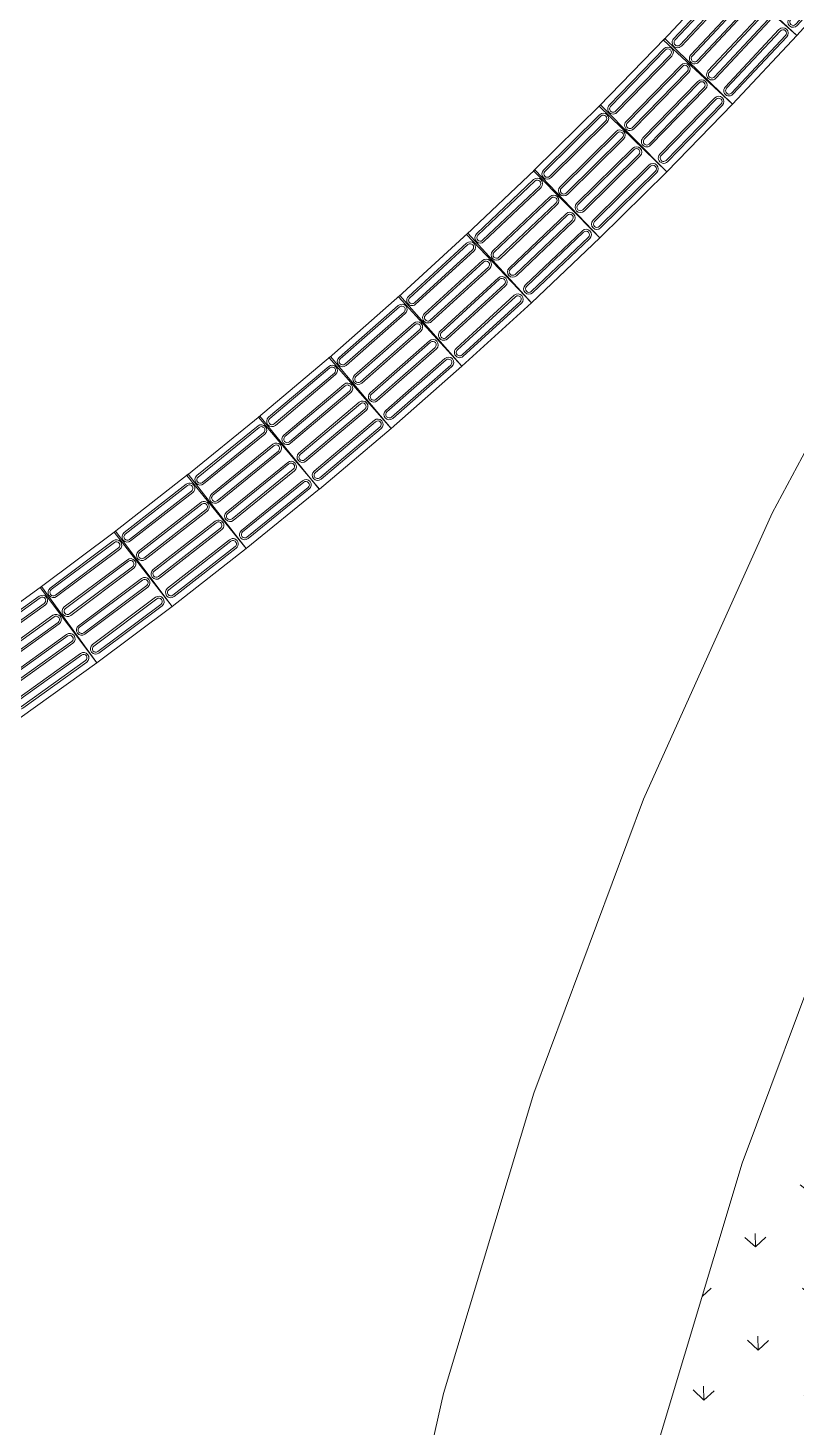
# Model space of a CAD drawing. Header units: millimetres. Extents: x 15878 to 679837, y -72324 to 391440.
# Drawn here: x 92582 to 95032, y 54849 to 59310 of the extents above; entities that cross this region are included whole.
import ezdxf

# ---------------------------------------------------------------- set-up
doc = ezdxf.new("R2010")
doc.units = ezdxf.units.MM
for name, color, linetype, lineweight in [('A-FLOR', 192, 'Continuous', 5), ('A-FLOR-PATT', 8, 'Continuous', 5), ('A-GENM', 13, 'Continuous', 5)]:
    doc.layers.add(name, color=color, linetype=linetype, lineweight=lineweight)

# ---------------------------------------------------------------- blocks, each defined once
blk = doc.blocks.new('FP_196-1_F')
at = {"layer": 'A-FLOR-PATT'}
for p, q in [((95077.2, 55593), (95042.1, 55621.8)), ((95077.2, 55593), (95076.2, 55636.2)), ((95077.2, 55593), (95110.9, 55625.5)), ((95628.3, 55454.6), (95594.3, 55485.4)), ((95628.3, 55454.6), (95629.2, 55501.5)), ((95628.3, 55454.6), (95663.6, 55490.1)), ((95999.2, 55482.4), (95969.9, 55509.9)), ((95999.2, 55482.4), (96000.3, 55505)), ((95999.2, 55482.4), (96018.3, 55502)), ((94899.7, 55423.9), (94865, 55453.5)), ((94899.7, 55423.9), (94898.5, 55466.8)), ((94899.7, 55423.9), (94932.7, 55455.1)), ((95262, 55435), (95227.6, 55465.3)), ((95262, 55435), (95261.7, 55479.9)), ((95262, 55435), (95296, 55468.4)), ((96176.3, 55309.5), (96178.9, 55360.2)), ((95083.1, 55261.1), (95082.4, 55305.7)), ((95443.6, 55268.7), (95443.9, 55315.4)), ((95807.9, 55284.9), (95774.4, 55317.4)), ((95807.9, 55284.9), (95809.2, 55333.6)), ((95807.9, 55284.9), (95843.2, 55321.5)), ((96176.3, 55309.5), (96143.3, 55342.6)), ((96176.3, 55309.5), (96213, 55348.2)), ((94729.5, 55265.6), (94758.1, 55291.9)), ((95083.1, 55261.1), (95048.9, 55292.2)), ((95083.1, 55261.1), (95116.3, 55293.1)), ((95443.6, 55268.7), (95409.8, 55300.5)), ((95443.6, 55268.7), (95477.9, 55303.1)), ((94907.8, 55094.4), (94873.8, 55126.5)), ((94907.8, 55094.4), (94906.8, 55138.7)), ((95263.9, 55089.7), (95263.6, 55136.2)), ((95622.8, 55093.9), (95589.4, 55127.3)), ((95622.8, 55093.9), (95623.4, 55142.4)), ((95622.8, 55093.9), (95657.1, 55129.2)), ((95985, 55106.7), (95951.9, 55140.8)), ((95985, 55106.7), (95986.6, 55157.3)), ((95985, 55106.7), (96020.3, 55144.3)), ((94907.8, 55094.4), (94940.4, 55125.1)), ((95263.9, 55089.7), (95230.2, 55122.5)), ((95263.9, 55089.7), (95297.3, 55122.7)), ((94735.1, 54935.3), (94701.2, 54968.4)), ((94735.1, 54935.3), (94733.9, 54979.3)), ((94735.1, 54935.3), (94767.3, 54964.6)), ((95088.1, 54917.9), (95054.4, 54951.7)), ((95088.1, 54917.9), (95087.4, 54964.1)), ((95088.1, 54917.9), (95120.8, 54949.6)), ((95443, 54909.7), (95442.9, 54958)), ((95800.3, 54910.3), (95801, 54960.7)), ((95443, 54909.7), (95409.5, 54944.1)), ((95443, 54909.7), (95476.3, 54943.7)), ((95800.3, 54910.3), (95767.1, 54945.4)), ((95800.3, 54910.3), (95834.4, 54946.7)), ((94591.4, 54808.1), (94595.8, 54812)), ((94915, 54753.7), (94881.4, 54788.5)), ((94915, 54753.7), (94914, 54799.6)), ((94915, 54753.7), (94947.3, 54783.9)), ((95267.3, 54732.6), (95266.7, 54780.6)), ((95621, 54720.7), (95620.9, 54770.9)), ((95976.7, 54717.8), (95977.4, 54770.2)), ((95267.3, 54732.6), (95233.7, 54768)), ((95267.3, 54732.6), (95300, 54765.2)), ((95621, 54720.7), (95587.7, 54756.8)), ((95621, 54720.7), (95654.2, 54755.7)), ((95976.7, 54717.8), (95943.7, 54754.6)), ((95976.7, 54717.8), (96010.7, 54755.2)), ((95093.7, 54607.1), (95093.6, 54610.8)), ((95446.1, 54538.2), (95412.6, 54575.3)), ((95446.1, 54538.2), (95445.4, 54588.2)), ((95446.1, 54538.2), (95478.6, 54571.8)), ((95798.7, 54522.6), (95765.4, 54560.4)), ((95798.7, 54522.6), (95798.5, 54574.8)), ((95798.7, 54522.6), (95831.7, 54558.7))]:
    blk.add_line(p, q, dxfattribs=at)
blk = doc.blocks.new('DLN_Tactile - Directional Tiles-3867766-1_F')
at = {"layer": 'A-GENM'}
for p, q in [((150, 150), (-150, 150)), ((-150, 150), (-150, -150)), ((150, -150), (150, 150)), ((-129.5, 125.5), (-129.5, -125.5)), ((-123.5, -125.5), (-123.5, 125.5)), ((-101.5, 125.5), (-101.5, -125.5)), ((-95.5, -125.5), (-95.5, 125.5)), ((-54.5, 125.5), (-54.5, -125.5)), ((-48.5, -125.5), (-48.5, 125.5)), ((-26.5, 125.5), (-26.5, -125.5)), ((-20.5, -125.5), (-20.5, 125.5)), ((20.5, 125.5), (20.5, -125.5)), ((26.5, -125.5), (26.5, 125.5)), ((48.5, 125.5), (48.5, -125.5)), ((54.5, -125.5), (54.5, 125.5)), ((95.5, 125.5), (95.5, -125.5)), ((101.5, -125.5), (101.5, 125.5)), ((123.5, 125.5), (123.5, -125.5)), ((129.5, -125.5), (129.5, 125.5)), ((-150, -150), (150, -150))]:
    blk.add_line(p, q, dxfattribs=at)
for centre, radius, start, end in [((-112.5, 125.5), 17, 360, 180), ((-112.5, 125.5), 11, 360, 180), ((-37.5, 125.5), 17, 360, 180), ((-37.5, 125.5), 11, 360, 180), ((37.5, 125.5), 17, 360, 180), ((37.5, 125.5), 11, 360, 180), ((112.5, 125.5), 17, 360, 180), ((112.5, 125.5), 11, 360, 180), ((-112.5, -125.5), 17, 180, 360), ((-112.5, -125.5), 11, 180, 360), ((-37.5, -125.5), 17, 180, 360), ((-37.5, -125.5), 11, 180, 360), ((37.5, -125.5), 17, 180, 360), ((37.5, -125.5), 11, 180, 360), ((112.5, -125.5), 17, 180, 360), ((112.5, -125.5), 11, 180, 360)]:
    blk.add_arc(centre, radius, start, end, dxfattribs=at)

msp = doc.modelspace()

# ---------------------------------------------------------------- linework, layer by layer
at = {"layer": 'A-FLOR'}
for p, q in [((94952.8, 57762.3), (95422.3, 58645)), ((94542.4, 56850.6), (94952.8, 57762.3)), ((94193, 55913.8), (94542.4, 56850.6)), ((95190.2, 56584.3), (94856.9, 55690.8)), ((93906, 54956.1), (94193, 55913.8)), ((94856.9, 55690.8), (94583.2, 54777.3)), ((93682.7, 53981.5), (93906, 54956.1))]:
    msp.add_line(p, q, dxfattribs=at)

# ---------------------------------------------------------------- block references
msp.add_blockref('FP_196-1_F', (0, 0), dxfattribs=at)
at = {"layer": 'A-GENM'}
for p, rotation in [((95019.7, 59497.1), 137.9893830999345), ((94818.7, 59278.2), 136.9093743967837), ((94613.7, 59063.4), 135.7734753925712), ((94404.4, 58852.6), 134.6309498588721), ((94191, 58645.7), 133.5847281415226), ((93973.8, 58443.1), 132.4347709604434), ((93752.6, 58244.8), 131.3307129035961), ((93527.7, 58050.8), 130.2131465049566), ((93298.9, 57861.2), 129.1036178474511), ((93066.6, 57676.1), 127.9871936165659), ((92830.7, 57495.6), 126.8633625669023), ((92591.3, 57319.6), 125.7711278184937)]:
    msp.add_blockref('DLN_Tactile - Directional Tiles-3867766-1_F', p, dxfattribs=dict(at, rotation=rotation))

doc.saveas('drawing.dxf')
